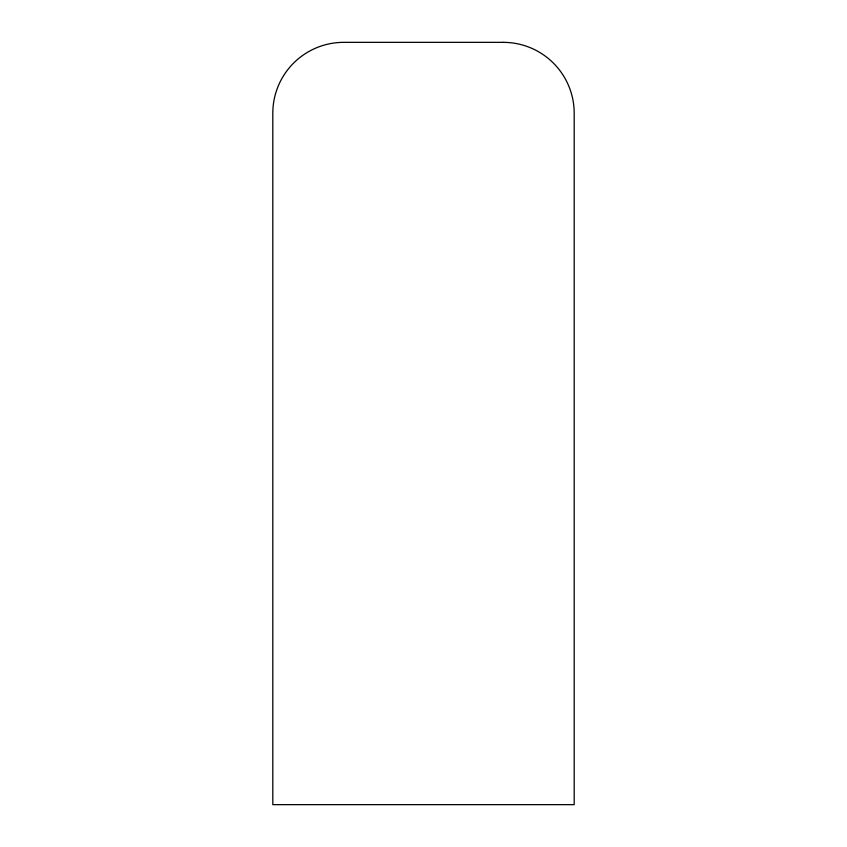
<?xml version="1.0" encoding="UTF-8"?>
<svg xmlns="http://www.w3.org/2000/svg" width="847" height="847" viewBox="0 0 847 847"><rect width="100%" height="100%" fill="white"/><g stroke="black" fill="none" stroke-linecap="round" stroke-linejoin="round"><path stroke-width="1.27" d="M503.277 42.35L343.723 42.35A70.915 70.915 0 0 0 272.808 113.265L272.808 804.65L574.192 804.65L574.192 113.265A70.915 70.915 0 0 0 503.277 42.35"/></g></svg>
